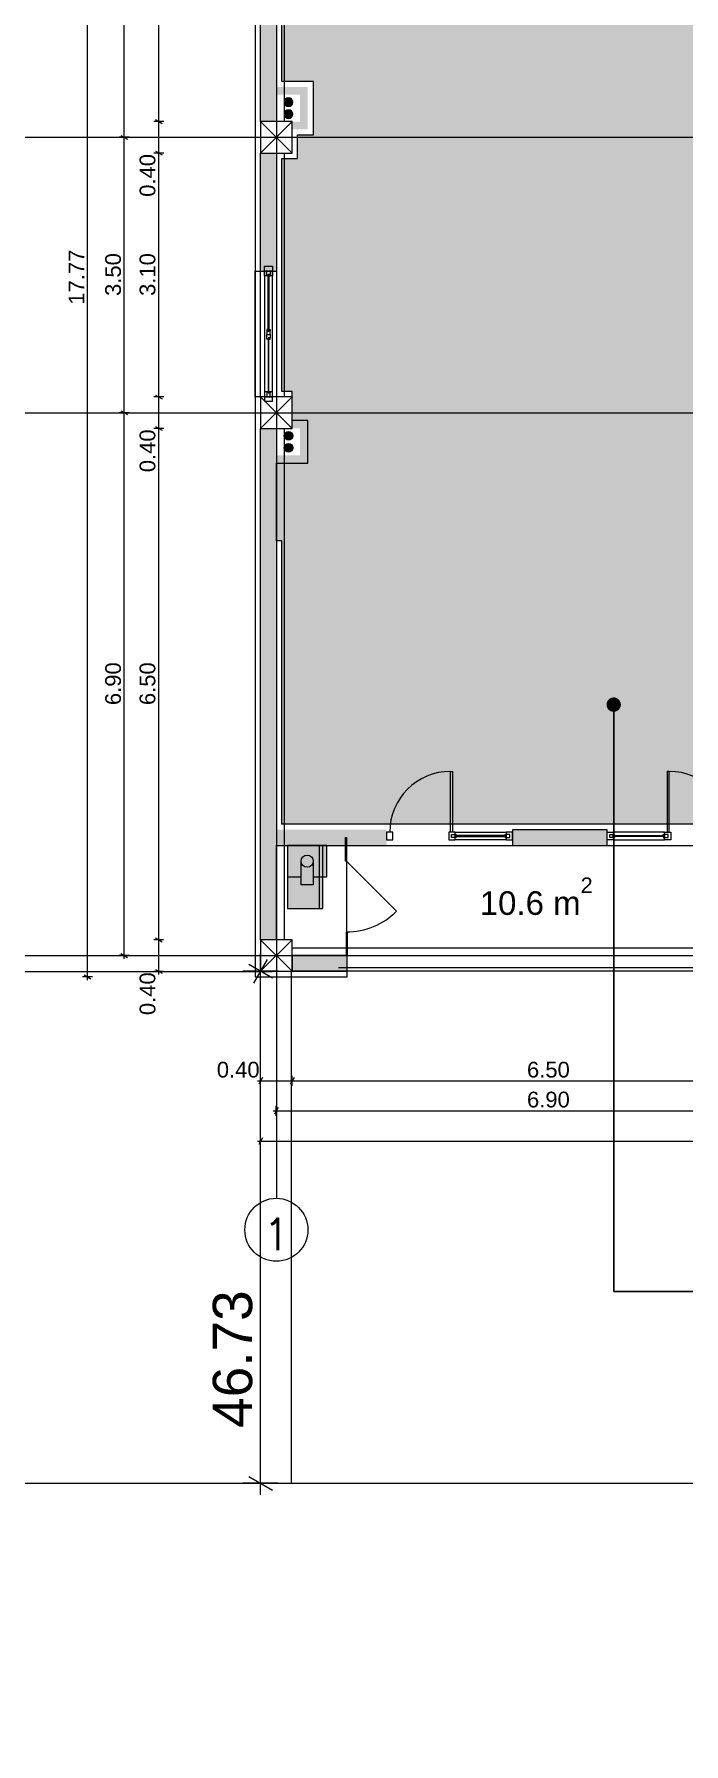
# Model space of a CAD drawing. Header units: millimetres. Extents: x 476244520 to 476657119, y 4620824743 to 4621446928.
# Drawn here: x 476387279 to 476395530, y 4621015821 to 4621037549 of the extents above; entities that cross this region are included whole.
import ezdxf

# ---------------------------------------------------------------- set-up
doc = ezdxf.new("R2010")
doc.units = ezdxf.units.MM
doc.header["$MEASUREMENT"] = 0
for name, color, linetype, lineweight in [('0_Pen_No__42_Pen_No__250_Pen_No__5', 5, 'Continuous', 0), ('2D Drafting - General_Pen_No__1_Pen_No__7', 7, 'Continuous', 0), ('2D Drafting - General_Pen_No__250_Pen_No__7_Pen_No__250', 7, 'Continuous', 0), ('2D Drafting - General_Pen_No__250_Pen_No__7_Pen_No__7', 7, 'Continuous', 0), ('2D Drafting - General_Pen_No__7_Pen_No__7_Pen_No__7', 7, 'Continuous', 0), ('Annotation - Text_Pen_No__7_Pen_No__5', 5, 'Continuous', 0), ('Doors_Pen_No__7_Pen_No__7_Pen_No__7', 7, 'Continuous', 0), ('G-Anno-Nplt_Pen_No__151', 151, 'Continuous', 0), ('G-Anno-Nplt_Pen_No__4', 7, 'Continuous', 0), ('gegmebi_Pen_No__1_Pen_No__7', 7, 'Continuous', 0), ('Interior - Furniture _Pen_No__7', 7, 'Continuous', 0), ('kar-panjara_Pen_No__7_Pen_No__7_Pen_No__7', 7, 'Continuous', 0), ('New_2D Drafting - General_Pen_No__250_Pen_No__7_Pen_No__255', 255, 'Continuous', 0), ('New_2D Drafting - General_Pen_No__2_Pen_No__250', 7, 'Continuous', 0), ('New_Doors_Pen_No__7_Pen_No__7_Pen_No__250', 7, 'Continuous', 0), ('New_Interior - Furniture _Pen_No__250', 7, 'Continuous', 0), ('New_reg_nak_Pen_No__250', 7, 'Continuous', 0), ('New_reg_nak_Pen_No__7', 7, 'Continuous', 0), ('New_Structural - Bearing_Pen_No__1', 1, 'Continuous', 0), ('New_Structural - Bearing_Pen_No__250', 7, 'Continuous', 0), ('shaxtebi da milebi_Pen_No__1_Pen_No__1_Pen_No__1', 1, 'Continuous', 0), ('zoma_Pen_No__1', 1, 'Continuous', 0), ('zoma_Pen_No__142', 142, 'Continuous', 0), ('zoma_Pen_No__5_Pen_No__5', 5, 'Continuous', 0)]:
    doc.layers.add(name, color=color, linetype=linetype, lineweight=lineweight)
doc.layers.add('shaxtebi da milebi_Pen_No__5_Pen_No__5_Pen_No__252', color=7, linetype='Continuous', lineweight=0, true_color=0x666666)
doc.layers.add('zoma', color=7, linetype='Continuous')
doc.styles.add('GENERATED_STYLE_2', font='arial.ttf')
doc.linetypes.add('Break', pattern='A,0,[1,A-4 бѓЎбѓђбѓ®бѓљбѓ\x98 - nikas1.Shx,S=15.679026,R=0,X=0,Y=0],-1975.557214,0', length=1975.557214)
doc.dimstyles.new('GENERATED_STYLE__1', dxfattribs={"dimtxt": 200, "dimasz": 64.421331, "dimexe": 0.18, "dimexo": 3, "dimgap": 0.09, "dimtad": 1, "dimtih": 1, "dimtoh": 1, "dimlfac": 0.001, "dimzin": 0, "dimdsep": 46, "dimtxsty": 'GENERATED_STYLE_2', "dimblk": 'ARROWHEAD_2', "dimblk1": 'ARROWHEAD_2', "dimblk2": 'ARROWHEAD_2', "dimcen": 0.09, "dimclrd": 142, "dimclre": 142, "dimclrt": 142, "dimadec": 0, "dimazin": 0, "dimtfac": 1, "dimtdec": 4, "dimtmove": 0, "dimatfit": 3, "dimfxl": 1, "dimtolj": 1, "dimtzin": 0, "dimarcsym": 0})
doc.dimstyles.new('GENERATED_STYLE__18', dxfattribs={"dimtxt": 0.18, "dimasz": 364.8, "dimexe": 0.18, "dimexo": 0.0625, "dimgap": 0.09, "dimtad": 0, "dimtih": 1, "dimtoh": 1, "dimdec": 4, "dimzin": 0, "dimdsep": 46, "dimcen": 0.09, "dimadec": 0, "dimazin": 0, "dimtfac": 1, "dimtdec": 4, "dimtmove": 0, "dimatfit": 3, "dimldrblk": 'ARROWHEAD_11', "dimfxl": 1, "dimtolj": 1, "dimtzin": 0, "dimarcsym": 0})
doc.dimstyles.new('GENERATED_STYLE__5', dxfattribs={"dimtxt": 500, "dimasz": 228, "dimexe": 0.18, "dimexo": 3, "dimgap": 0.09, "dimtad": 1, "dimtih": 1, "dimtoh": 1, "dimlfac": 0.001, "dimzin": 0, "dimdsep": 46, "dimtxsty": 'GENERATED_STYLE_2', "dimblk": 'ARROWHEAD_2', "dimblk1": 'ARROWHEAD_2', "dimblk2": 'ARROWHEAD_2', "dimcen": 0.09, "dimclrd": 1, "dimclre": 1, "dimclrt": 1, "dimadec": 0, "dimazin": 0, "dimtfac": 1, "dimtdec": 4, "dimtmove": 2, "dimatfit": 3, "dimfxl": 1, "dimtolj": 1, "dimtzin": 0, "dimarcsym": 0})
doc.dimstyles.new('GENERATED_STYLE__6', dxfattribs={"dimtxt": 500, "dimasz": 228, "dimexe": 0.18, "dimexo": 3, "dimgap": 0.09, "dimtad": 1, "dimlfac": 0.001, "dimzin": 0, "dimdsep": 46, "dimtxsty": 'GENERATED_STYLE_2', "dimblk": 'ARROWHEAD_2', "dimblk1": 'ARROWHEAD_2', "dimblk2": 'ARROWHEAD_2', "dimcen": 0.09, "dimclrd": 1, "dimclre": 1, "dimclrt": 1, "dimadec": 0, "dimazin": 0, "dimtfac": 1, "dimtdec": 4, "dimtmove": 2, "dimatfit": 3, "dimfxl": 1, "dimtolj": 1, "dimtzin": 0, "dimarcsym": 0})
doc.dimstyles.new('GENERATED_STYLE__8', dxfattribs={"dimtxt": 200, "dimasz": 64.421331, "dimexe": 0.18, "dimexo": 3, "dimgap": 0.09, "dimtad": 1, "dimlfac": 0.001, "dimzin": 0, "dimdsep": 46, "dimtxsty": 'GENERATED_STYLE_2', "dimblk": 'ARROWHEAD_2', "dimblk1": 'ARROWHEAD_2', "dimblk2": 'ARROWHEAD_2', "dimcen": 0.09, "dimclrd": 142, "dimclre": 142, "dimclrt": 142, "dimadec": 0, "dimazin": 0, "dimtfac": 1, "dimtdec": 4, "dimtmove": 0, "dimatfit": 3, "dimfxl": 1, "dimtolj": 1, "dimtzin": 0, "dimarcsym": 0})

# ---------------------------------------------------------------- blocks, each defined once
blk = doc.blocks.new('*D347', base_point=(476844527, 4621385791))
at = {"layer": 'zoma_Pen_No__142', "color": 142, "linetype": 'Continuous', "lineweight": 0, "transparency": 16777216}
for p, q in [((476390313, 4621023866), (476390354, 4621023866)), ((476390379, 4621023908), (476390330, 4621023824)), ((476390354, 4621023802), (476390354, 4621023930)), ((476390354, 4621023866), (476397254, 4621023866)), ((476397279, 4621023908), (476397230, 4621023824)), ((476397254, 4621023802), (476397254, 4621023930))]:
    blk.add_line(p, q, dxfattribs=at)
at = {"layer": 'zoma_Pen_No__142', "color": 142, "lineweight": 0, "transparency": 16777216, "insert": (476393538, 4621023906), "char_height": 200, "attachment_point": 7, "style": 'GENERATED_STYLE_2'}
blk.add_mtext('\\A1;{\\pql;\\fArial CYR|b0|i0|c204|p34;6.90}', dxfattribs=at)
blk = doc.blocks.new('ARROWHEAD_2')
at = {"color": 0, "linetype": 'Continuous', "lineweight": 0}
for p, q in [((0, 0), (-1, 0)), ((-0.378, -0.655), (0.378, 0.655))]:
    blk.add_line(p, q, dxfattribs=at)
blk = doc.blocks.new('*D353', base_point=(476844527, 4621385791))
at = {"layer": 'zoma_Pen_No__142', "color": 142, "linetype": 'Continuous', "lineweight": 0, "transparency": 16777216}
for p, q in [((476388486, 4621032738), (476388359, 4621032738)), ((476388380, 4621032763), (476388465, 4621032714)), ((476388423, 4621025838), (476388423, 4621032738)), ((476388486, 4621025838), (476388359, 4621025838)), ((476388380, 4621025863), (476388465, 4621025814)), ((476388423, 4621025797), (476388423, 4621025838))]:
    blk.add_line(p, q, dxfattribs=at)
at = {"layer": 'zoma_Pen_No__142', "color": 142, "lineweight": 0, "transparency": 16777216, "insert": (476388383, 4621029022), "char_height": 200, "attachment_point": 7, "rotation": 90, "style": 'GENERATED_STYLE_2'}
blk.add_mtext('\\A1;{\\pql;\\fArial CYR|b0|i0|c204|p34;6.90}', dxfattribs=at)
blk = doc.blocks.new('*D354', base_point=(476844527, 4621385791))
at = {"layer": 'zoma_Pen_No__142', "color": 142, "linetype": 'Continuous', "lineweight": 0, "transparency": 16777216}
for p, q in [((476388486, 4621036238), (476388359, 4621036238)), ((476388380, 4621036263), (476388465, 4621036214)), ((476388423, 4621032738), (476388423, 4621036238)), ((476388486, 4621032738), (476388359, 4621032738)), ((476388380, 4621032763), (476388465, 4621032714))]:
    blk.add_line(p, q, dxfattribs=at)
at = {"layer": 'zoma_Pen_No__142', "color": 142, "lineweight": 0, "transparency": 16777216, "insert": (476388383, 4621034222), "char_height": 200, "attachment_point": 7, "rotation": 90, "style": 'GENERATED_STYLE_2'}
blk.add_mtext('\\A1;{\\pql;\\fArial CYR|b0|i0|c204|p34;3.50}', dxfattribs=at)
blk = doc.blocks.new('*D355', base_point=(476844527, 4621385791))
at = {"layer": 'zoma_Pen_No__142', "color": 142, "linetype": 'Continuous', "lineweight": 0, "transparency": 16777216}
for p, q in [((476388486, 4621043138), (476388359, 4621043138)), ((476388465, 4621043114), (476388380, 4621043163)), ((476388423, 4621043138), (476388423, 4621043180)), ((476388423, 4621036238), (476388423, 4621043138)), ((476388486, 4621036238), (476388359, 4621036238)), ((476388380, 4621036263), (476388465, 4621036214))]:
    blk.add_line(p, q, dxfattribs=at)
at = {"layer": 'zoma_Pen_No__142', "color": 142, "lineweight": 0, "transparency": 16777216, "insert": (476388383, 4621039422), "char_height": 200, "attachment_point": 7, "rotation": 90, "style": 'GENERATED_STYLE_2'}
blk.add_mtext('\\A1;{\\pql;\\fArial CYR|b0|i0|c204|p34;6.90}', dxfattribs=at)
blk = doc.blocks.new('*D359', base_point=(476844527, 4621385791))
at = {"layer": 'zoma_Pen_No__142', "color": 142, "linetype": 'Continuous', "lineweight": 0, "transparency": 16777216}
for p, q in [((476390179, 4621023524), (476390130, 4621023439)), ((476390154, 4621023418), (476390154, 4621023545)), ((476431930, 4621023439), (476431979, 4621023524)), ((476431954, 4621023418), (476431954, 4621023545)), ((476390113, 4621023481), (476390154, 4621023481)), ((476390154, 4621023481), (476431954, 4621023481)), ((476431954, 4621023481), (476431996, 4621023481))]:
    blk.add_line(p, q, dxfattribs=at)
at = {"layer": 'zoma_Pen_No__142', "color": 142, "lineweight": 0, "transparency": 16777216, "insert": (476410712, 4621023521), "char_height": 200, "attachment_point": 7, "style": 'GENERATED_STYLE_2'}
blk.add_mtext('\\A1;{\\pql;\\fArial CYR|b0|i0|c204|p34;41.80}', dxfattribs=at)
blk = doc.blocks.new('*D360', base_point=(476844527, 4621385791))
at = {"layer": 'zoma_Pen_No__142', "color": 142, "linetype": 'Continuous', "lineweight": 0, "transparency": 16777216}
for p, q in [((476390113, 4621024246), (476390154, 4621024246)), ((476390179, 4621024288), (476390130, 4621024204)), ((476390154, 4621024182), (476390154, 4621024309)), ((476390154, 4621024246), (476390554, 4621024246)), ((476390579, 4621024288), (476390530, 4621024204)), ((476390554, 4621024182), (476390554, 4621024309))]:
    blk.add_line(p, q, dxfattribs=at)
at = {"layer": 'zoma_Pen_No__142', "color": 142, "lineweight": 0, "transparency": 16777216, "insert": (476389598, 4621024286), "char_height": 200, "attachment_point": 7, "style": 'GENERATED_STYLE_2'}
blk.add_mtext('\\A1;{\\pql;\\fArial CYR|b0|i0|c204|p34;0.40}', dxfattribs=at)
blk = doc.blocks.new('*D361', base_point=(476844527, 4621385791))
at = {"layer": 'zoma_Pen_No__142', "color": 142, "linetype": 'Continuous', "lineweight": 0, "transparency": 16777216}
for p, q in [((476390579, 4621024288), (476390530, 4621024204)), ((476390554, 4621024182), (476390554, 4621024309)), ((476390554, 4621024246), (476397054, 4621024246)), ((476397079, 4621024288), (476397030, 4621024204)), ((476397054, 4621024182), (476397054, 4621024309))]:
    blk.add_line(p, q, dxfattribs=at)
at = {"layer": 'zoma_Pen_No__142', "color": 142, "lineweight": 0, "transparency": 16777216, "char_height": 200, "attachment_point": 7, "style": 'GENERATED_STYLE_2'}
for s, insert in [('\\A1;{\\pql;\\fArial CYR|b0|i0|c204|p34;6.50}', (476393538, 4621024286)), ('\\A1;{\\pql;\\fArial CYR|b0|i0|c204|p34;0.40}', (476396498, 4621024286))]:
    blk.add_mtext(s, dxfattribs=dict(at, insert=insert))
blk = doc.blocks.new('*D380', base_point=(476844527, 4621385791))
at = {"layer": 'zoma_Pen_No__142', "color": 142, "linetype": 'Continuous', "lineweight": 0, "transparency": 16777216}
for p, q in [((476388923, 4621026038), (476388796, 4621026038)), ((476388818, 4621026063), (476388902, 4621026014)), ((476388860, 4621025638), (476388860, 4621026038)), ((476388923, 4621025638), (476388796, 4621025638)), ((476388818, 4621025663), (476388902, 4621025614)), ((476388860, 4621025597), (476388860, 4621025638))]:
    blk.add_line(p, q, dxfattribs=at)
at = {"layer": 'zoma_Pen_No__142', "color": 142, "lineweight": 0, "transparency": 16777216, "insert": (476388820, 4621025082), "char_height": 200, "attachment_point": 7, "rotation": 89.9995, "style": 'GENERATED_STYLE_2'}
blk.add_mtext('\\A1;{\\pql;\\fArial CYR|b0|i0|c204|p34;0.40}', dxfattribs=at)
blk = doc.blocks.new('*D381', base_point=(476844527, 4621385791))
at = {"layer": 'zoma_Pen_No__142', "color": 142, "linetype": 'Continuous', "lineweight": 0, "transparency": 16777216}
for p, q in [((476388818, 4621032563), (476388902, 4621032514)), ((476388860, 4621026038), (476388860, 4621032538)), ((476388923, 4621026038), (476388796, 4621026038)), ((476388818, 4621026063), (476388902, 4621026014)), ((476388860, 4621025638), (476388860, 4621026038))]:
    blk.add_line(p, q, dxfattribs=at)
at = {"layer": 'zoma_Pen_No__142', "color": 142, "lineweight": 0, "transparency": 16777216, "char_height": 200, "attachment_point": 7, "rotation": 89.9995, "style": 'GENERATED_STYLE_2'}
for s, insert in [('\\A1;{\\pql;\\fArial CYR|b0|i0|c204|p34;0.40}', (476388820, 4621031982)), ('\\A1;{\\pql;\\fArial CYR|b0|i0|c204|p34;6.50}', (476388820, 4621029022))]:
    blk.add_mtext(s, dxfattribs=dict(at, insert=insert))
blk = doc.blocks.new('*D382', base_point=(476844527, 4621385791))
at = {"layer": 'zoma_Pen_No__142', "color": 142, "linetype": 'Continuous', "lineweight": 0, "transparency": 16777216}
for p, q in [((476388860, 4621032938), (476388860, 4621036038)), ((476388924, 4621032938), (476388796, 4621032938)), ((476388818, 4621032963), (476388902, 4621032914)), ((476388860, 4621032538), (476388860, 4621032938)), ((476388924, 4621032538), (476388796, 4621032538)), ((476388818, 4621032563), (476388902, 4621032514)), ((476388860, 4621026038), (476388860, 4621032538))]:
    blk.add_line(p, q, dxfattribs=at)
blk = doc.blocks.new('*D383', base_point=(476844527, 4621385791))
at = {"layer": 'zoma_Pen_No__142', "color": 142, "linetype": 'Continuous', "lineweight": 0, "transparency": 16777216}
for p, q in [((476388924, 4621036038), (476388796, 4621036038)), ((476388818, 4621036063), (476388902, 4621036014)), ((476388860, 4621032938), (476388860, 4621036038)), ((476388924, 4621032938), (476388796, 4621032938)), ((476388818, 4621032963), (476388902, 4621032914))]:
    blk.add_line(p, q, dxfattribs=at)
at = {"layer": 'zoma_Pen_No__142', "color": 142, "lineweight": 0, "transparency": 16777216, "char_height": 200, "attachment_point": 7, "rotation": 89.9995, "style": 'GENERATED_STYLE_2'}
for s, insert in [('\\A1;{\\pql;\\fArial CYR|b0|i0|c204|p34;0.40}', (476388820, 4621035482)), ('\\A1;{\\pql;\\fArial CYR|b0|i0|c204|p34;3.10}', (476388820, 4621034222))]:
    blk.add_mtext(s, dxfattribs=dict(at, insert=insert))
blk = doc.blocks.new('*D384', base_point=(476844527, 4621385791))
at = {"layer": 'zoma_Pen_No__142', "color": 142, "linetype": 'Continuous', "lineweight": 0, "transparency": 16777216}
for p, q in [((476388860, 4621036438), (476388860, 4621042938)), ((476388924, 4621036438), (476388796, 4621036438)), ((476388818, 4621036463), (476388902, 4621036414)), ((476388860, 4621036038), (476388860, 4621036438)), ((476388924, 4621036038), (476388796, 4621036038)), ((476388818, 4621036063), (476388902, 4621036014)), ((476388860, 4621032938), (476388860, 4621036038))]:
    blk.add_line(p, q, dxfattribs=at)
blk = doc.blocks.new('*D385', base_point=(476844527, 4621385791))
at = {"layer": 'zoma_Pen_No__142', "color": 142, "linetype": 'Continuous', "lineweight": 0, "transparency": 16777216}
for p, q in [((476388860, 4621042938), (476388860, 4621043338)), ((476388924, 4621042938), (476388796, 4621042938)), ((476388818, 4621042963), (476388902, 4621042914)), ((476388860, 4621036438), (476388860, 4621042938)), ((476388924, 4621036438), (476388796, 4621036438)), ((476388818, 4621036463), (476388902, 4621036414))]:
    blk.add_line(p, q, dxfattribs=at)
at = {"layer": 'zoma_Pen_No__142', "color": 142, "lineweight": 0, "transparency": 16777216, "char_height": 200, "attachment_point": 7, "rotation": 89.9995, "style": 'GENERATED_STYLE_2'}
for s, insert in [('\\A1;{\\pql;\\fArial CYR|b0|i0|c204|p34;0.40}', (476388820, 4621042382)), ('\\A1;{\\pql;\\fArial CYR|b0|i0|c204|p34;6.50}', (476388820, 4621039422))]:
    blk.add_mtext(s, dxfattribs=dict(at, insert=insert))
blk = doc.blocks.new('*D387', base_point=(476844527, 4621385791))
at = {"layer": 'zoma_Pen_No__142', "color": 142, "linetype": 'Continuous', "lineweight": 0, "transparency": 16777216}
for p, q in [((476388924, 4621043338), (476388796, 4621043338)), ((476388902, 4621043314), (476388818, 4621043363)), ((476388860, 4621043338), (476388860, 4621043380)), ((476388860, 4621042938), (476388860, 4621043338)), ((476388924, 4621042938), (476388796, 4621042938)), ((476388818, 4621042963), (476388902, 4621042914)), ((476388860, 4621036438), (476388860, 4621042938))]:
    blk.add_line(p, q, dxfattribs=at)
blk = doc.blocks.new('*D388', base_point=(476844527, 4621385791))
at = {"layer": 'zoma_Pen_No__142', "color": 142, "linetype": 'Continuous', "lineweight": 0, "transparency": 16777216}
for p, q in [((476388020, 4621043338), (476387892, 4621043338)), ((476387998, 4621043314), (476387914, 4621043363)), ((476387956, 4621043338), (476387956, 4621043380)), ((476387956, 4621025568), (476387956, 4621043338)), ((476388019, 4621025568), (476387892, 4621025568)), ((476387914, 4621025593), (476387998, 4621025544)), ((476387956, 4621025527), (476387956, 4621025568))]:
    blk.add_line(p, q, dxfattribs=at)
at = {"layer": 'zoma_Pen_No__142', "color": 142, "lineweight": 0, "transparency": 16777216, "insert": (476387916, 4621034111), "char_height": 200, "attachment_point": 7, "rotation": 89.9995, "style": 'GENERATED_STYLE_2'}
blk.add_mtext('\\A1;{\\pql;\\fArial CYR|b0|i0|c204|p34;17.77}', dxfattribs=at)
blk = doc.blocks.new('*D397', base_point=(476844527.148388, 4621385791.044046))
at = {"layer": 'zoma_Pen_No__1', "color": 1, "linetype": 'Continuous', "lineweight": 0, "transparency": 16777216}
for p, q in [((476390304.207113, 4621025551.63916), (476390004.207113, 4621025724.84416)), ((476390154.207113, 4621025638.24166), (476390154.207113, 4621025784.94166)), ((476390379.207113, 4621025638.24166), (476389929.207113, 4621025638.24166)), ((476390154.207113, 4621019131.62758), (476390154.207113, 4621025638.24166)), ((476390004.207113, 4621019218.23008), (476390304.207113, 4621019045.02508)), ((476390379.207113, 4621019131.62758), (476389929.207113, 4621019131.62758)), ((476390154.207113, 4621018984.92758), (476390154.207113, 4621019131.62758))]:
    blk.add_line(p, q, dxfattribs=at)
at = {"layer": 'zoma_Pen_No__1', "color": 1, "lineweight": 0, "transparency": 16777216, "insert": (476390054.207113, 4621019836.064337), "char_height": 500, "attachment_point": 7, "rotation": 90, "style": 'GENERATED_STYLE_2'}
blk.add_mtext('\\A1;{\\pql;\\fArial CYR|b0|i0|c204|p34;46.73}', dxfattribs=at)
blk = doc.blocks.new('*D400', base_point=(476844527, 4621385791))
at = {"layer": 'zoma_Pen_No__1', "color": 1, "linetype": 'Continuous', "lineweight": 0, "transparency": 16777216}
for p, q in [((476377632, 4621025788), (476377459, 4621025488)), ((476377545, 4621025413), (476377545, 4621025863)), ((476390068, 4621025488), (476390241, 4621025788)), ((476390154, 4621025413), (476390154, 4621025863)), ((476377399, 4621025638), (476377545, 4621025638)), ((476377545, 4621025638), (476390154, 4621025638)), ((476390154, 4621025638), (476390301, 4621025638))]:
    blk.add_line(p, q, dxfattribs=at)
at = {"layer": 'zoma_Pen_No__1', "color": 1, "lineweight": 0, "transparency": 16777216, "insert": (476382461, 4621025738), "char_height": 500, "attachment_point": 7, "style": 'GENERATED_STYLE_2'}
blk.add_mtext('\\A1;{\\pql;\\fArial CYR|b0|i0|c204|p34;12.61}', dxfattribs=at)
blk = doc.blocks.new('ARROWHEAD_11')
at = {"color": 0, "linetype": 'Continuous', "lineweight": 0}
blk.add_line((0, 0), (-1, 0), dxfattribs=at)
at = {"color": 0, "linetype": 'Continuous', "lineweight": 0, "const_width": 0.25, "flags": 128}
blk.add_lwpolyline([(-0.125, 0, 1), (0.125, 0, 1)], format="xyb", close=True, dxfattribs=at)

msp = doc.modelspace()

# ---------------------------------------------------------------- hatches: boundary and pattern name
at = {"layer": '2D Drafting - General_Pen_No__250_Pen_No__7_Pen_No__7', "linetype": 'Continuous', "lineweight": 0}
for points in [[(476390154.207, 4621042938.242), (476390154.207, 4621036438.242), (476390354.207, 4621036438.242), (476390354.207, 4621042938.242)], [(476390354.207, 4621036878.43), (476390754.207, 4621036878.43), (476390754.207, 4621036338.242), (476390654.207, 4621036338.242), (476390554.207, 4621036338.242), (476390554.207, 4621036438.242), (476390654.207, 4621036438.242), (476390654.207, 4621036778.242), (476390354.207, 4621036778.242)], [(476390354.207, 4621036038.242), (476390154.207, 4621036038.242), (476390154.207, 4621034538.243), (476390354.207, 4621034538.243)], [(476390354.207, 4621032538.242), (476390154.207, 4621032538.242), (476390154.207, 4621026038.242), (476390354.207, 4621026038.242)], [(476390354.207, 4621032098.054), (476390754.207, 4621032098.054), (476390754.207, 4621032638.242), (476390654.207, 4621032638.242), (476390554.207, 4621032638.242), (476390554.207, 4621032538.242), (476390654.207, 4621032538.242), (476390654.207, 4621032198.242), (476390354.207, 4621032198.242)], [(476391754.073, 4621027238.237), (476390354.399, 4621027238.237), (476390354.399, 4621027438.237), (476391754.073, 4621027438.237)], [(476393354.069, 4621027438.237), (476393354.069, 4621027238.237), (476394554.365, 4621027238.237), (476394554.365, 4621027438.237)], [(476391244.195, 4621027338.242), (476391244.195, 4621027038.237), (476391234.195, 4621027038.237), (476391234.195, 4621027338.242)], [(476391254.207, 4621026138.238), (476391254.207, 4621025838.242), (476391244.207, 4621025838.242), (476391244.207, 4621026138.238)], [(476390554.207, 4621025638.242), (476391254.208, 4621025638.242), (476391254.208, 4621025838.242), (476390554.207, 4621025838.242)]]:
    msp.add_hatch(color=7, dxfattribs=at).paths.add_polyline_path(points)
at = {"layer": 'G-Anno-Nplt_Pen_No__151', "linetype": 'Continuous', "lineweight": 0, "true_color": 0x1f2f3f}
h = msp.add_hatch(color=169, dxfattribs=at)
h.paths.add_polyline_path([(476390354.207, 4621032098.054), (476390424.207, 4621032098.054), (476390754.207, 4621032098.054), (476390754.207, 4621032638.242), (476390554.207, 4621032638.242), (476390554.207, 4621033008.242), (476390424.207, 4621033008.242), (476390424.207, 4621035032.55), (476390424.207, 4621035968.242), (476390624.207, 4621035968.242), (476390624.207, 4621036268.242), (476390824.207, 4621036268.242), (476390824.207, 4621036948.43), (476390424.207, 4621036948.43), (476390424.207, 4621042868.242), (476390624.207, 4621042868.242), (476390624.207, 4621043068.242), (476396984.207, 4621043068.242), (476396984.207, 4621036208.242), (476396684.207, 4621036208.242), (476396684.207, 4621035647.223), (476397164.207, 4621035647.223), (476397164.207, 4621035968.242), (476397164.207, 4621036038.242), (476397354.474, 4621036038.242), (476397354.474, 4621035968.242), (476397354.474, 4621035741.499), (476398044.395, 4621035741.499), (476398044.395, 4621036138.242), (476401254.207, 4621036138.242), (476401254.207, 4621032640.081), (476401184.207, 4621032640.081), (476401184.207, 4621026108.242), (476401184.207, 4621025908.3), (476397524.207, 4621025908.3), (476397524.207, 4621026108.242), (476397324.207, 4621026108.242), (476397324.207, 4621027508.238), (476390424.207, 4621027508.238), (476390424.207, 4621031109.89), (476390354.207, 4621031109.89)])
h.paths.add_polyline_path([(476397054.207, 4621032938.242), (476397054.207, 4621032538.242), (476397454.207, 4621032538.242), (476397454.207, 4621032938.242)], flags=0)
at = {"layer": 'New_2D Drafting - General_Pen_No__250_Pen_No__7_Pen_No__255', "linetype": 'Continuous', "lineweight": 0}
for points in [[(476390495.827, 4621027238.237), (476390995.827, 4621027238.233), (476390995.823, 4621026838.237), (476390822.838, 4621026838.239), (476390822.837, 4621026738.236), (476390668.811, 4621026738.237), (476390668.812, 4621026838.24), (476390495.823, 4621026838.242)], [(476390495.827, 4621027238.237), (476390945.827, 4621027238.237), (476390945.827, 4621026438.237), (476390495.827, 4621026438.237)]]:
    msp.add_hatch(color=255, dxfattribs=at).paths.add_polyline_path(points)
at = {"layer": 'shaxtebi da milebi_Pen_No__1_Pen_No__1_Pen_No__1', "linetype": 'Continuous', "lineweight": 0}
for points in [[(476390509.207, 4621036588.242, -1), (476390509.207, 4621036478.242, -1)], [(476390509.207, 4621032388.242, 1), (476390509.207, 4621032498.242, 1)]]:
    msp.add_hatch(color=1, dxfattribs=at).paths.add_polyline_path(points)
at = {"layer": 'shaxtebi da milebi_Pen_No__5_Pen_No__5_Pen_No__252', "linetype": 'Continuous', "lineweight": 0, "true_color": 0x666666}
for points in [[(476390509.207, 4621036738.242, 1), (476390509.207, 4621036628.242, 1)], [(476390509.207, 4621032238.242, -1), (476390509.207, 4621032348.242, -1)]]:
    msp.add_hatch(color=251, dxfattribs=at).paths.add_polyline_path(points)

# ---------------------------------------------------------------- linework, layer by layer
at = {"layer": '0_Pen_No__42_Pen_No__250_Pen_No__5', "color": 5, "linetype": 'Continuous', "lineweight": 0}
msp.add_circle((476390354.207, 4621022353.247), 400, dxfattribs=at)
msp.add_circle((476390354.207, 4621022353.247), 400, dxfattribs=at)
at = {"layer": '2D Drafting - General_Pen_No__1_Pen_No__7', "color": 7, "linetype": 'Continuous', "lineweight": 0}
for p, q in [((476390154.207, 4621036038.242), (476390554.207, 4621036438.242)), ((476390554.207, 4621036038.242), (476390154.207, 4621036438.242)), ((476390154.207, 4621032538.242), (476390554.207, 4621032938.242)), ((476390554.207, 4621032538.242), (476390154.207, 4621032938.242)), ((476390154.207, 4621025638.242), (476390554.207, 4621026038.242)), ((476390554.207, 4621025638.242), (476390154.207, 4621026038.242))]:
    msp.add_line(p, q, dxfattribs=at)
at = {"layer": '2D Drafting - General_Pen_No__1_Pen_No__7', "color": 7, "linetype": 'Continuous', "lineweight": 0, "flags": 128}
for points in [[(476390154.207, 4621036438.242), (476390154.207, 4621042938.242), (476390454.207, 4621042938.242), (476390454.207, 4621036438.242)], [(476390154.207, 4621036038.242), (476390554.207, 4621036038.242), (476390554.207, 4621036438.242), (476390154.207, 4621036438.242)], [(476390154.207, 4621032938.242), (476390154.207, 4621036038.242), (476390454.207, 4621036038.242), (476390454.207, 4621032938.242)], [(476390154.207, 4621032538.242), (476390554.207, 4621032538.242), (476390554.207, 4621032938.242), (476390154.207, 4621032938.242)], [(476390154.207, 4621026038.242), (476390154.207, 4621032538.242), (476390454.207, 4621032538.242), (476390454.207, 4621026038.242)], [(476390154.207, 4621025638.242), (476390554.207, 4621025638.242), (476390554.207, 4621026038.242), (476390154.207, 4621026038.242)], [(476397054.207, 4621025638.242), (476390554.207, 4621025638.242), (476390554.207, 4621025938.242), (476397054.207, 4621025938.242)]]:
    msp.add_lwpolyline(points, close=True, dxfattribs=at)
at = {"layer": '2D Drafting - General_Pen_No__250_Pen_No__7_Pen_No__250', "color": 7, "linetype": 'Continuous', "lineweight": 0, "flags": 128}
for points in [[(476391244.195, 4621027338.242), (476391244.195, 4621027038.237), (476391234.195, 4621027038.237), (476391234.195, 4621027338.242)], [(476391254.207, 4621026138.238), (476391254.207, 4621025838.242), (476391244.207, 4621025838.242), (476391244.207, 4621026138.238)], [(476390554.207, 4621025638.242), (476391254.208, 4621025638.242), (476391254.208, 4621025838.242), (476390554.207, 4621025838.242)]]:
    msp.add_lwpolyline(points, close=True, dxfattribs=at)
at = {"layer": '2D Drafting - General_Pen_No__250_Pen_No__7_Pen_No__7', "color": 7, "linetype": 'Continuous', "lineweight": 0, "flags": 128}
msp.add_lwpolyline([(476393354.069, 4621027438.237), (476393354.069, 4621027238.237), (476394554.365, 4621027238.237), (476394554.365, 4621027438.237)], close=True, dxfattribs=at)
at = {"layer": '2D Drafting - General_Pen_No__7_Pen_No__7_Pen_No__7', "color": 7, "linetype": 'Continuous', "lineweight": 0, "flags": 128}
for points in [[(476393274.076, 4621027308.768), (476392624.076, 4621027308.797), (476392624.081, 4621027408.736), (476393274.081, 4621027408.707)], [(476394634.37, 4621027308.778), (476395284.37, 4621027308.807), (476395284.365, 4621027408.746), (476394634.365, 4621027408.717)]]:
    msp.add_lwpolyline(points, close=True, dxfattribs=at)
at = {"layer": '2D Drafting - General_Pen_No__7_Pen_No__7_Pen_No__7', "color": 7, "linetype": 'Continuous', "lineweight": 0}
for centre, start, end in [((476392564.392, 4621027408.749), 89.9974687, 179.994289), ((476395344.054, 4621027408.759), 0.005711, 90.0025313)]:
    msp.add_arc(centre, 770.311, start, end, dxfattribs=at)
at = {"layer": 'Doors_Pen_No__7_Pen_No__7_Pen_No__7', "color": 7, "linetype": 'Continuous', "lineweight": 0, "flags": 128}
for points in [[(476392591.058, 4621027408.748), (476392564.392, 4621027408.749), (476392564.426, 4621028179.06), (476392591.092, 4621028179.059)], [(476395317.387, 4621027408.758), (476395344.054, 4621027408.759), (476395344.02, 4621028179.07), (476395317.353, 4621028179.069)]]:
    msp.add_lwpolyline(points, close=True, dxfattribs=at)
at = {"layer": 'G-Anno-Nplt_Pen_No__4', "color": 7, "linetype": 'Continuous', "lineweight": 0, "flags": 128}
msp.add_lwpolyline([(476397324.207, 4621027508.238), (476390424.207, 4621027508.238), (476390424.207, 4621031109.89), (476390354.207, 4621031109.89), (476390354.207, 4621032098.054), (476390424.207, 4621032098.054), (476390754.207, 4621032098.054), (476390754.207, 4621032638.242), (476390554.207, 4621032638.242), (476390554.207, 4621033008.242), (476390424.207, 4621033008.242), (476390424.207, 4621035032.55), (476390424.207, 4621035968.242), (476390624.207, 4621035968.242), (476390624.207, 4621036268.242), (476390824.207, 4621036268.242), (476390824.207, 4621036948.43), (476390424.207, 4621036948.43), (476390424.207, 4621042868.242)], dxfattribs=at)
at = {"layer": 'gegmebi_Pen_No__1_Pen_No__7', "color": 7, "linetype": 'Continuous', "lineweight": 0, "flags": 128}
for points in [[(476390822.838, 4621026838.239), (476390995.823, 4621026838.237), (476390995.827, 4621027238.233), (476390495.827, 4621027238.237), (476390495.823, 4621026838.242), (476390668.812, 4621026838.24)], [(476390822.84, 4621027038.237), (476390822.837, 4621026738.236), (476390668.811, 4621026738.237), (476390668.814, 4621027038.239)]]:
    msp.add_lwpolyline(points, dxfattribs=at)
at = {"layer": 'kar-panjara_Pen_No__7_Pen_No__7_Pen_No__7', "color": 7, "linetype": 'Continuous', "lineweight": 0, "flags": 128}
for points in [[(476390204.159, 4621034478.569), (476390204.159, 4621034598.569), (476390304.159, 4621034598.569), (476390304.159, 4621034478.569)], [(476390304.158, 4621032938.242), (476390304.103, 4621034538.243), (476390204.158, 4621034538.243), (476390204.213, 4621032938.242)], [(476390274.043, 4621034538.243), (476390274.043, 4621034493.243), (476390259.043, 4621034493.243), (476390249.043, 4621034493.243), (476390249.043, 4621034478.569), (476390234.043, 4621034478.569), (476390234.043, 4621034538.243)], [(476390259.043, 4621034493.243), (476390259.043, 4621033769.403), (476390249.043, 4621033769.403), (476390249.043, 4621034493.243)], [(476390274.043, 4621034478.569), (476390274.043, 4621034493.243), (476390259.043, 4621034493.243), (476390259.043, 4621034478.569)], [(476390274.043, 4621033733.672), (476390274.043, 4621033778.672), (476390259.043, 4621033778.672), (476390249.043, 4621033778.672), (476390249.043, 4621033793.672), (476390234.043, 4621033793.672), (476390234.043, 4621033733.672)], [(476390274.043, 4621033733.672), (476390274.043, 4621033688.672), (476390259.043, 4621033688.672), (476390249.043, 4621033688.672), (476390249.043, 4621033673.672), (476390234.043, 4621033673.672), (476390234.043, 4621033733.672)], [(476390274.043, 4621033793.672), (476390274.043, 4621033778.672), (476390259.043, 4621033778.672), (476390259.043, 4621033793.672)], [(476390259.043, 4621032988.672), (476390259.043, 4621033688.672), (476390249.043, 4621033688.672), (476390249.043, 4621032988.672)], [(476390274.043, 4621033673.672), (476390274.043, 4621033688.672), (476390259.043, 4621033688.672), (476390259.043, 4621033673.672)], [(476390204.159, 4621033003.672), (476390204.159, 4621032883.672), (476390304.159, 4621032883.672), (476390304.159, 4621033003.672)], [(476390274.043, 4621032938.242), (476390274.043, 4621032988.672), (476390259.043, 4621032988.672), (476390249.043, 4621032988.672), (476390249.043, 4621033003.672), (476390234.043, 4621033003.672), (476390234.043, 4621032938.242)], [(476390274.043, 4621033003.672), (476390274.043, 4621032988.672), (476390259.043, 4621032988.672), (476390259.043, 4621033003.672)], [(476391754.076, 4621027308.817), (476391834.076, 4621027308.814), (476391834.081, 4621027408.814), (476391754.081, 4621027408.817)], [(476392544.076, 4621027308.739), (476392624.076, 4621027308.736), (476392624.081, 4621027408.736), (476392544.081, 4621027408.739)], [(476392579.079, 4621027378.738), (476392624.079, 4621027378.736), (476392624.079, 4621027363.736), (476392624.078, 4621027353.736), (476392639.078, 4621027353.735), (476392639.077, 4621027338.735), (476392579.077, 4621027338.738)], [(476393274.079, 4621027363.707), (476392624.079, 4621027363.736), (476392624.078, 4621027353.736), (476393274.078, 4621027353.707)], [(476392639.079, 4621027378.735), (476392624.079, 4621027378.736), (476392624.079, 4621027363.736), (476392639.079, 4621027363.735)], [(476393319.079, 4621027378.705), (476393274.079, 4621027378.707), (476393274.079, 4621027363.707), (476393274.078, 4621027353.707), (476393259.078, 4621027353.708), (476393259.077, 4621027338.708), (476393319.077, 4621027338.705)], [(476393259.079, 4621027378.708), (476393274.079, 4621027378.707), (476393274.079, 4621027363.707), (476393259.079, 4621027363.708)], [(476393274.076, 4621027308.768), (476393354.076, 4621027308.765), (476393354.081, 4621027408.765), (476393274.081, 4621027408.768)], [(476394634.37, 4621027308.778), (476394554.37, 4621027308.774), (476394554.365, 4621027408.774), (476394634.365, 4621027408.778)], [(476394589.367, 4621027378.715), (476394634.367, 4621027378.717), (476394634.367, 4621027363.717), (476394634.368, 4621027353.717), (476394649.368, 4621027353.718), (476394649.368, 4621027338.718), (476394589.368, 4621027338.715)], [(476394649.367, 4621027378.718), (476394634.367, 4621027378.717), (476394634.367, 4621027363.717), (476394649.367, 4621027363.718)], [(476394634.367, 4621027363.717), (476395284.367, 4621027363.746), (476395284.368, 4621027353.746), (476394634.368, 4621027353.717)], [(476395269.367, 4621027378.745), (476395284.367, 4621027378.746), (476395284.367, 4621027363.746), (476395269.367, 4621027363.745)], [(476395329.367, 4621027378.748), (476395284.367, 4621027378.746), (476395284.367, 4621027363.746), (476395284.368, 4621027353.746), (476395269.368, 4621027353.745), (476395269.368, 4621027338.745), (476395329.368, 4621027338.748)], [(476395364.37, 4621027308.749), (476395284.37, 4621027308.746), (476395284.365, 4621027408.746), (476395364.365, 4621027408.749)]]:
    msp.add_lwpolyline(points, close=True, dxfattribs=at)
at = {"layer": 'New_Doors_Pen_No__7_Pen_No__7_Pen_No__250', "color": 7, "linetype": 'Continuous', "lineweight": 0, "flags": 128}
msp.add_lwpolyline([(476391144.52, 4621025687.366), (476397054.207, 4621025687.367)], dxfattribs=at)
at = {"layer": 'New_Interior - Furniture _Pen_No__250', "color": 7, "linetype": 'Continuous', "lineweight": 0, "flags": 128}
msp.add_lwpolyline([(476397054.207, 4621027238.237), (476397054.207, 4621025638.242), (476390554.207, 4621025638.242), (476390554.207, 4621026038.242), (476390354.399, 4621026038.242), (476390354.399, 4621027238.237)], close=True, dxfattribs=at)
at = {"layer": 'New_reg_nak_Pen_No__250', "color": 7, "linetype": 'Continuous', "lineweight": 0}
for p, q in [((476390900.349, 4621026438.237), (476390900.349, 4621027238.237)), ((476391244.207, 4621027038.237), (476391244.207, 4621026138.238))]:
    msp.add_line(p, q, dxfattribs=at)
at = {"layer": 'New_reg_nak_Pen_No__250', "color": 7, "linetype": 'Continuous', "lineweight": 0, "flags": 128}
msp.add_lwpolyline([(476390495.827, 4621027238.237), (476390495.827, 4621026438.237), (476390945.827, 4621026438.237), (476390945.827, 4621027238.237)], close=True, dxfattribs=at)
at = {"layer": 'New_reg_nak_Pen_No__250', "color": 7, "linetype": 'Continuous', "lineweight": 0}
msp.add_circle((476390745.827, 4621027038.237), 77.013, dxfattribs=at)
at = {"layer": 'New_reg_nak_Pen_No__7', "color": 7, "linetype": 'Continuous', "lineweight": 0, "flags": 128}
msp.add_lwpolyline([(476390154.207, 4621043338.242), (476390084.023, 4621043338.242), (476390084.283, 4621025568.581), (476391254.209, 4621025568.598), (476391254.208, 4621025638.252)], dxfattribs=at)
msp.add_lwpolyline([(476390354.185, 4621032938.242), (476390084.163, 4621032938.242), (476390084.163, 4621034538.243), (476390354.185, 4621034538.243)], close=True, dxfattribs=at)
at = {"layer": 'New_Structural - Bearing_Pen_No__1', "color": 1, "linetype": 'Break', "lineweight": 0}
for p, q in [((476390546.98, 4621019131.628), (476390546.98, 4621025638.242)), ((476374218.83, 4621019131.628), (476442352.384, 4621019131.628))]:
    msp.add_line(p, q, dxfattribs=at)
at = {"layer": 'New_Structural - Bearing_Pen_No__250', "color": 7, "linetype": 'Continuous', "lineweight": 0}
msp.add_line((476391244.195, 4621027038.238), (476391880.595, 4621026401.839), dxfattribs=at)
msp.add_arc((476391244.207, 4621027038.226), 899.988, 270, 315, dxfattribs=at)
at = {"layer": 'shaxtebi da milebi_Pen_No__1_Pen_No__1_Pen_No__1', "color": 1, "linetype": 'Continuous', "lineweight": 0, "flags": 128}
for points in [[(476390509.207, 4621036588.242, 1), (476390509.207, 4621036478.242, 1)], [(476390509.207, 4621032388.242, -1), (476390509.207, 4621032498.242, -1)]]:
    msp.add_lwpolyline(points, format="xyb", close=True, dxfattribs=at)
at = {"layer": 'shaxtebi da milebi_Pen_No__5_Pen_No__5_Pen_No__252', "color": 251, "linetype": 'Continuous', "lineweight": 0, "true_color": 0x666666, "flags": 128}
for points in [[(476390509.207, 4621036738.242, 1), (476390509.207, 4621036628.242, 1)], [(476390509.207, 4621032238.242, -1), (476390509.207, 4621032348.242, -1)]]:
    msp.add_lwpolyline(points, format="xyb", close=True, dxfattribs=at)
at = {"layer": 'zoma_Pen_No__5_Pen_No__5', "color": 5, "linetype": 'Continuous', "lineweight": 0}
for p, q in [((476390354.207, 4621047464.053), (476390354.207, 4621022753.247)), ((476386273.656, 4621036238.242), (476436160.037, 4621036238.242)), ((476386273.656, 4621036238.242), (476436160.037, 4621036238.242)), ((476386273.656, 4621032738.242), (476436160.037, 4621032738.242)), ((476386273.656, 4621032738.242), (476436160.037, 4621032738.242)), ((476386273.656, 4621025838.242), (476436160.037, 4621025838.242)), ((476386273.656, 4621025838.242), (476436160.037, 4621025838.242))]:
    msp.add_line(p, q, dxfattribs=at)

# ---------------------------------------------------------------- texts
at = {"layer": 'Annotation - Text_Pen_No__7_Pen_No__5', "color": 5, "linetype": 'Continuous', "lineweight": 0, "insert": (476390356.365, 4621022495.541), "char_height": 400, "attachment_point": 2}
msp.add_mtext('\\A1;{\\pqc;\\Ftxt.shx;1}', dxfattribs=at)
at = {"layer": 'Interior - Furniture _Pen_No__7', "color": 7, "lineweight": 0, "insert": (476392937.958, 4621026351.513), "char_height": 300, "attachment_point": 7, "style": 'GENERATED_STYLE_2'}
msp.add_mtext('{\\fArial CYR|b0|i0|c204|p34;10.6 m{\\H0.66x;\\S2^  ;}}', dxfattribs=at)

# ---------------------------------------------------------------- dimensions: what is measured, and where the dimension line sits
at = {"layer": 'zoma', "color": 142, "linetype": 'Continuous', "lineweight": 0}
for base, p1, p2, angle, picture, middle, turn in [((476387956.069, 4621043338.262), (476390084.201, 4621025568.242), (476390154.202, 4621043338.242), 89.9994828, '*D388', (476387815.988, 4621034447.32), 89.9994828), ((476388860.053, 4621042938.255), (476390855.415, 4621036438.238), (476388860.053, 4621042938.255), 89.9994828, '*D385', (476388720.024, 4621039681.964), 89.9994828), ((476388860.057, 4621043338.255), (476390755.415, 4621042938.238), (476390755.415, 4621043338.238), 89.9994828, '*D387', (476388720.051, 4621042641.408), 89.9994828), ((476388422.527, 4621043138.242), (476390084.301, 4621036238.242), (476390084.301, 4621043138.242), 90, '*D355', (476388282.527, 4621039681.949), 90), ((476388859.995, 4621036438.256), (476390855.415, 4621036038.238), (476390855.415, 4621036438.238), 89.9994828, '*D384', (476388719.989, 4621035741.409), 89.9994828), ((476388422.527, 4621036238.242), (476389874.615, 4621032738.242), (476390084.301, 4621036238.242), 90, '*D354', (476388282.527, 4621034481.949), 90), ((476388859.991, 4621036038.256), (476390555.415, 4621032938.238), (476390855.415, 4621036038.238), 89.9994828, '*D383', (476388719.977, 4621034481.963), 89.9994828), ((476388859.963, 4621032938.253), (476390555.415, 4621032538.238), (476390555.415, 4621032938.238), 89.9994828, '*D382', (476388719.957, 4621032241.407), 89.9994828), ((476388422.527, 4621032738.242), (476389874.615, 4621025838.242), (476389874.615, 4621032738.242), 90, '*D353', (476388282.527, 4621029281.949), 90), ((476388859.96, 4621032538.253), (476390555.415, 4621026038.238), (476390555.415, 4621032538.238), 89.9994828, '*D381', (476388719.93, 4621029281.962), 89.9994828), ((476388859.901, 4621026038.253), (476390555.415, 4621025638.238), (476390555.415, 4621026038.238), 89.9994828, '*D380', (476388719.895, 4621025341.407), 89.9994828)]:
    dim = msp.add_linear_dim(base=base, p1=p1, p2=p2, angle=angle, dimstyle='GENERATED_STYLE__8', dxfattribs=at)
    dim.commit()
    dim.dimension.update_dxf_attribs({"geometry": picture, "text_midpoint": middle, "dimtype": 160, "text_rotation": turn})
at = {"layer": 'zoma', "color": 1, "linetype": 'Continuous', "lineweight": 0}
dim = msp.add_linear_dim(base=(476390154.207, 4621025638.238), p1=(476377545.219, 4621025637.934), p2=(476390154.207, 4621025638.242), dimstyle='GENERATED_STYLE__5', dxfattribs=at)
dim.commit()
dim.dimension.update_dxf_attribs({"geometry": '*D400', "text_midpoint": (476383300.631, 4621025988.238), "dimtype": 160})
dim = msp.add_linear_dim(base=(476390154.207, 4621025638.242), p1=(476390154.207, 4621019131.628), p2=(476390416.556, 4621025638.242), angle=90, text='46.73', dimstyle='GENERATED_STYLE__6', dxfattribs=at)
dim.commit()
dim.dimension.update_dxf_attribs({"geometry": '*D397', "text_midpoint": (476389804.207, 4621020676.067), "dimtype": 160, "text_rotation": 90})
at = {"layer": 'zoma', "color": 142, "linetype": 'Continuous', "lineweight": 0}
for base, p1, p2, picture, middle in [((476431954.202, 4621023481.345), (476390154.202, 4621025274.594), (476431954.202, 4621025274.594), '*D359', (476411048.26, 4621023621.345)), ((476390554.202, 4621024245.916), (476390154.202, 4620991539.724), (476390554.202, 4620991539.724), '*D360', (476389857.354, 4621024385.916)), ((476397054.202, 4621024245.916), (476390554.202, 4620991539.724), (476397054.202, 4620991139.724), '*D361', (476393797.909, 4621024385.916)), ((476397254.202, 4621023865.938), (476390354.202, 4621022227.242), (476397254.202, 4621022227.242), '*D347', (476393797.909, 4621024005.938))]:
    dim = msp.add_linear_dim(base=base, p1=p1, p2=p2, dimstyle='GENERATED_STYLE__1', dxfattribs=at)
    dim.commit()
    dim.dimension.update_dxf_attribs({"geometry": picture, "text_midpoint": middle, "dimtype": 160})

# ---------------------------------------------------------------- leaders
at = {"layer": 'New_2D Drafting - General_Pen_No__2_Pen_No__250', "color": 7, "linetype": 'Continuous', "lineweight": 0, "annotation_type": 0, "has_hookline": 1, "hookline_direction": 0, "text_width": 1933.333}
msp.add_leader([(476394639.231, 4621029027.955), (476394639.231, 4621021569.82), (476395739.141, 4621021569.82)], dimstyle='GENERATED_STYLE__18', dxfattribs=at)

doc.saveas('drawing.dxf')
